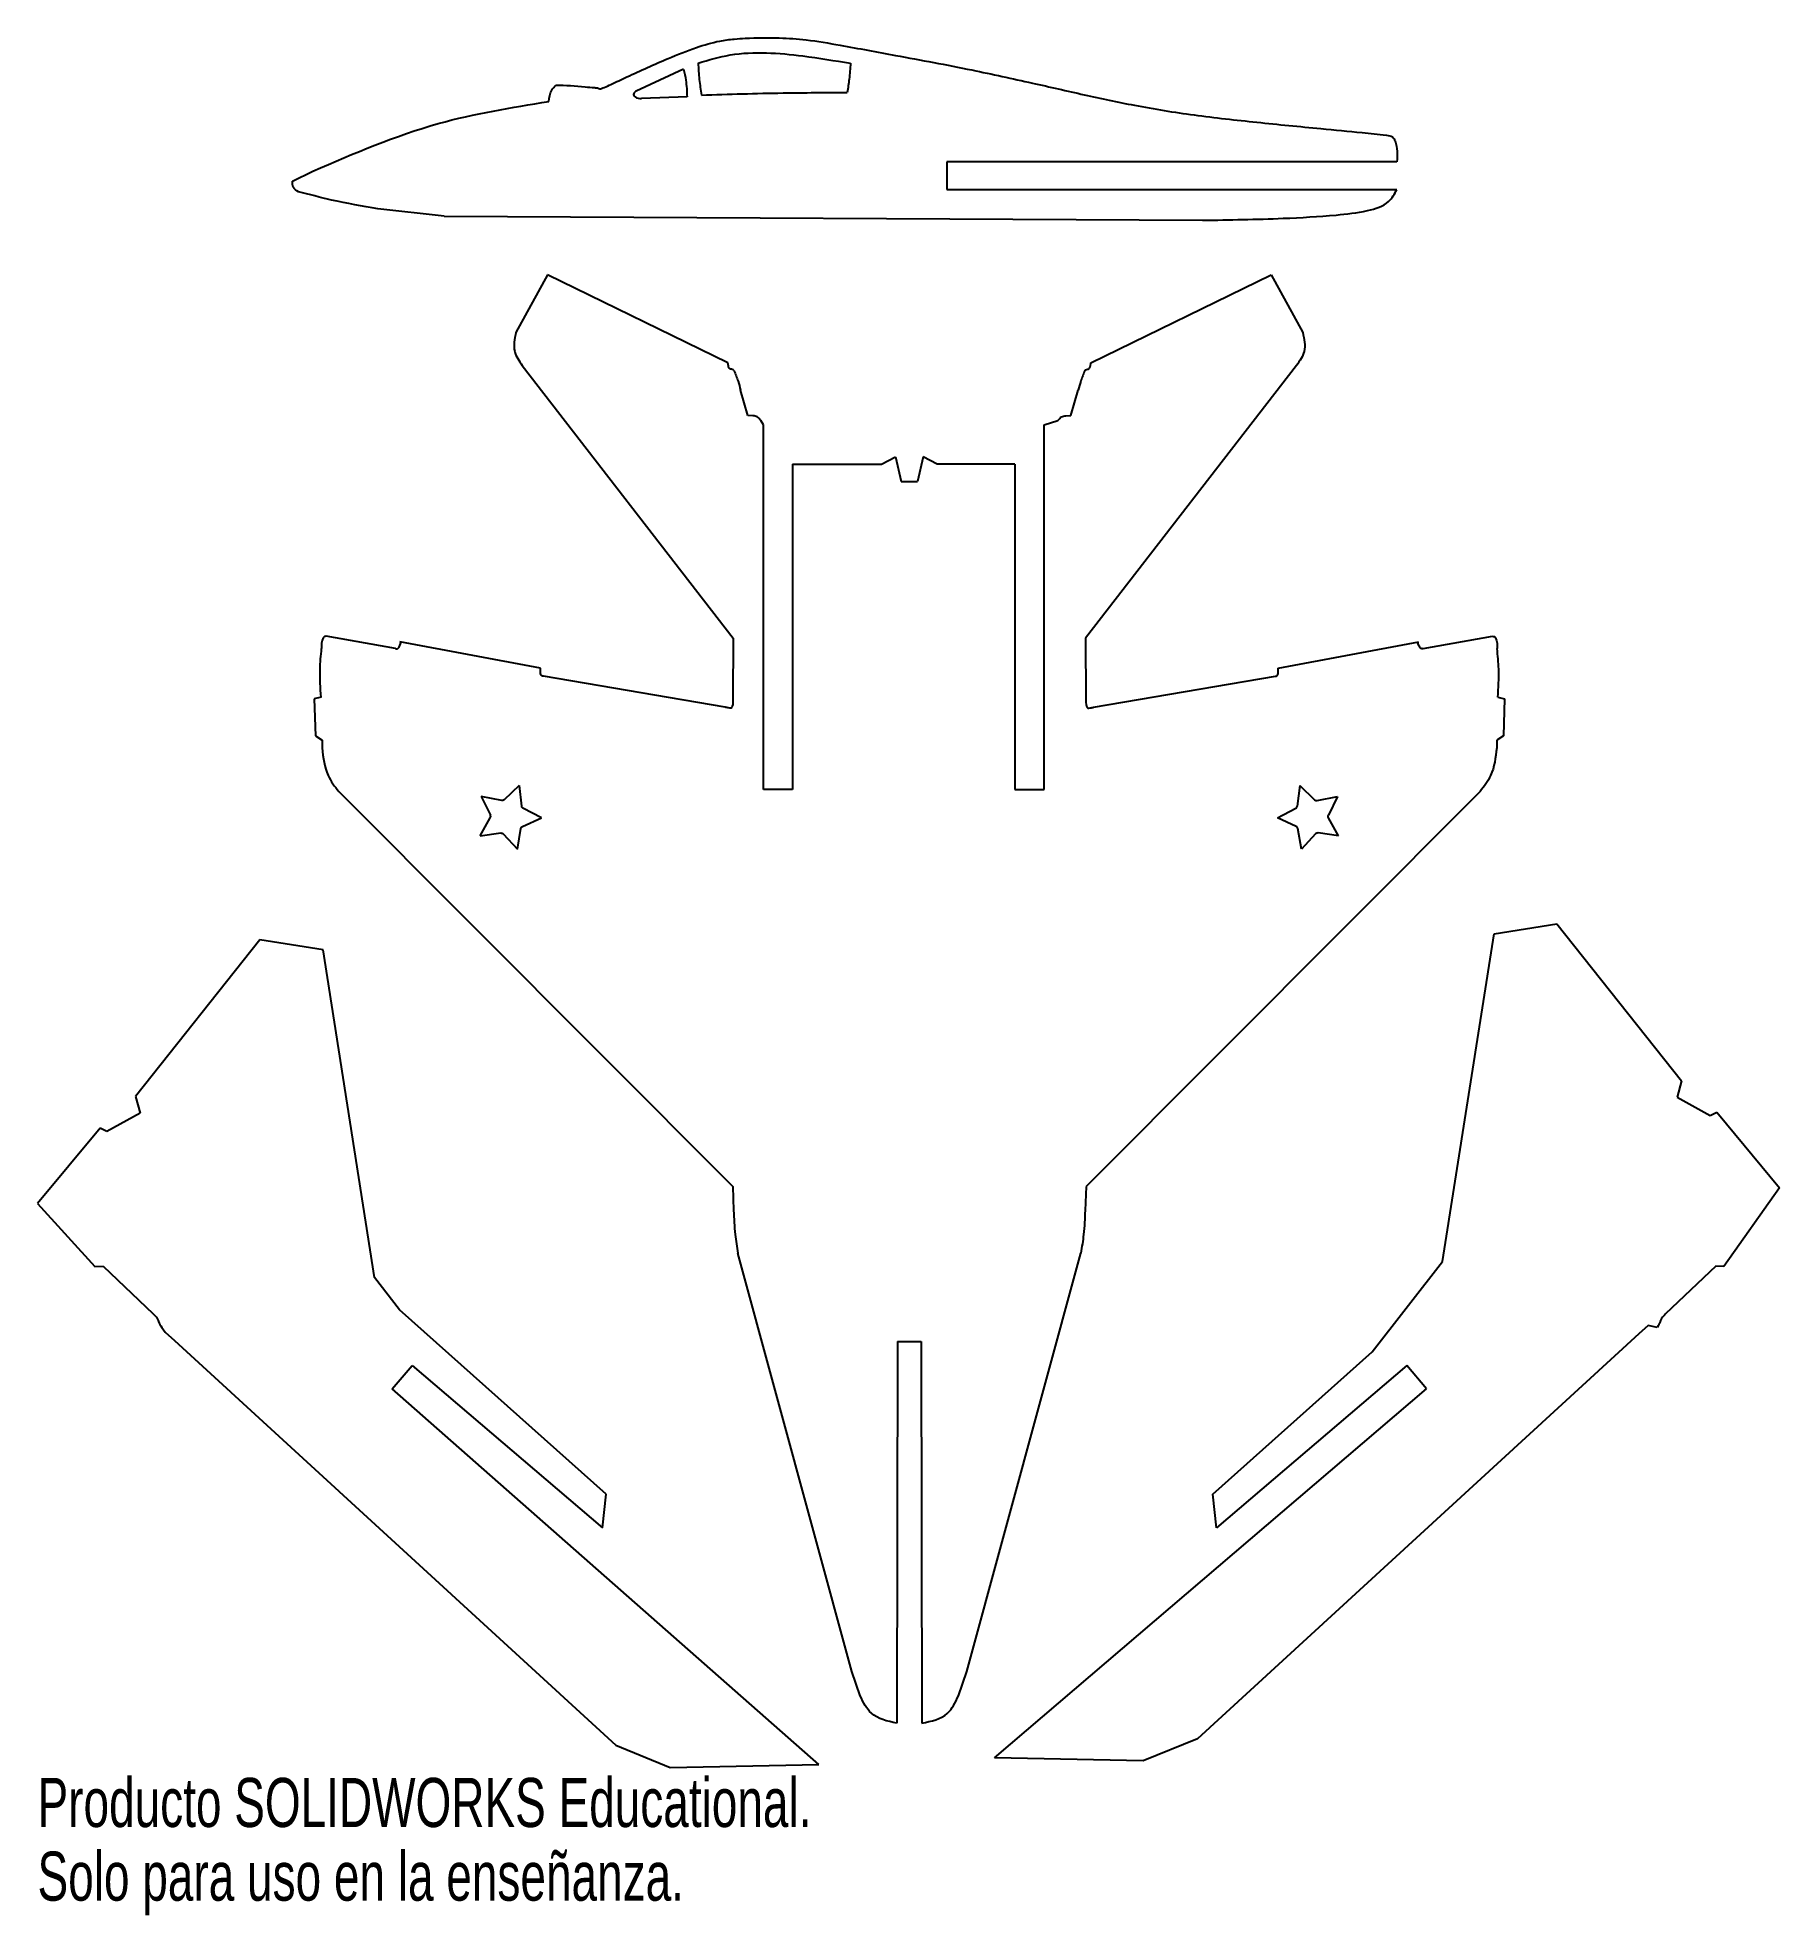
# Model space of a CAD drawing. Header units: millimetres. Extents: x -87 to 85, y -108 to 77.
import ezdxf

# ---------------------------------------------------------------- set-up
doc = ezdxf.new("R2010")
doc.units = ezdxf.units.MM
doc.styles.add('SLDTEXTSTYLE0', font='TXT', dxfattribs={"width": 0.7})

msp = doc.modelspace()

# ---------------------------------------------------------------- linework, layer by layer
at = {"color": 7, "linetype": 'Continuous'}
for p, q in [((-22.96, 73.98), (-27.63, 71.82)), ((-22.61, 71.25), (-27.1, 71.08)), ((47.27, 64.84), (2.96, 64.84)), ((2.96, 64.84), (2.96, 62.14)), ((-61.45, 62.96), (-59.45, 63.95)), ((2.96, 62.14), (47.27, 62.13)), ((-46.54, 59.52), (-53.05, 60.21)), ((-46.54, 59.52), (28.15, 59.1)), ((-36.35, 53.72), (-39.46, 48.06)), ((-18.59, 45.06), (-36.35, 53.72)), ((17.15, 45.06), (34.9, 53.72)), ((34.9, 53.72), (38.01, 48.06)), ((-38.84, 44.82), (-18.07, 17.96)), ((-18.54, 44.74), (-18.59, 45.06)), ((37.4, 44.82), (16.63, 17.96)), ((17.1, 44.74), (17.15, 45.06)), ((-16.63, 39.9), (-17.34, 42.39)), ((15.19, 39.9), (15.9, 42.39)), ((-16.12, 39.86), (-16.63, 39.9)), ((-15.1, 38.97), (-15.35, 39.39)), ((-15.1, 3.07), (-15.1, 38.97)), ((12.54, 38.97), (13.91, 39.39)), ((12.54, 3.07), (12.54, 38.97)), ((14.68, 39.86), (15.19, 39.9)), ((-3.47, 35.09), (-2.09, 35.81)), ((-2.09, 35.81), (-1.53, 33.38)), ((0.65, 35.81), (0.09, 33.38)), ((2.03, 35.09), (0.65, 35.81)), ((-12.22, 35.09), (-12.22, 3.07)), ((-12.22, 35.09), (-3.47, 35.09)), ((-1.53, 33.38), (0.09, 33.38)), ((9.66, 35.09), (2.03, 35.09)), ((9.66, 35.09), (9.66, 3.07)), ((-51.31, 16.95), (-58.14, 18.15)), ((-37.04, 15.01), (-50.88, 17.6)), ((-50.88, 17.26), (-50.76, 17.58)), ((-18.07, 17.96), (-18.1, 11.97)), ((16.63, 17.96), (16.66, 11.97)), ((35.6, 15.01), (49.43, 17.6)), ((49.44, 17.26), (49.32, 17.58)), ((49.87, 16.95), (56.7, 18.15)), ((-37.04, 14.68), (-37.04, 15.01)), ((35.6, 14.68), (35.6, 15.01)), ((-18.86, 11.16), (-36.76, 14.23)), ((17.42, 11.16), (35.31, 14.23)), ((-58.65, 12.15), (-59.31, 11.98)), ((-59.31, 11.98), (-59.2, 8.36)), ((57.21, 12.15), (57.87, 11.98)), ((57.87, 11.98), (57.76, 8.36)), ((-59.2, 8.36), (-58.54, 7.92)), ((-58.54, 7.92), (-58.54, 7.16)), ((57.76, 8.36), (57.1, 7.92)), ((57.1, 7.92), (57.1, 7.16)), ((-56.91, 2.87), (-18.11, -36)), ((-40.86, 1.98), (-42.88, 2.38)), ((-42.88, 2.38), (-41.97, 0.54)), ((-39.15, 3.48), (-40.62, 2.05)), ((-39.15, 3.48), (-38.91, 1.44)), ((-12.22, 3.07), (-15.1, 3.07)), ((9.66, 3.07), (12.54, 3.07)), ((55.47, 2.87), (16.67, -36)), ((37.71, 3.48), (37.47, 1.44)), ((37.71, 3.48), (39.18, 2.05)), ((39.42, 1.98), (41.43, 2.38)), ((41.43, 2.38), (40.53, 0.54)), ((-42.98, -1.5), (-41.98, 0.29)), ((-38.82, -0.58), (-36.95, 0.27)), ((-36.95, 0.27), (-38.77, 1.23)), ((35.51, 0.27), (37.32, 1.23)), ((37.37, -0.58), (35.51, 0.27)), ((41.54, -1.5), (40.53, 0.29)), ((-42.98, -1.5), (-40.95, -1.21)), ((-40.71, -1.3), (-39.32, -2.8)), ((-39.32, -2.8), (-38.97, -0.78)), ((37.88, -2.8), (37.53, -0.78)), ((39.27, -1.3), (37.88, -2.8)), ((41.54, -1.5), (39.51, -1.21)), ((56.84, -11.15), (63.04, -10.16)), ((63.04, -10.16), (75.3, -25.6)), ((-64.66, -11.72), (-76.92, -27.16)), ((-58.45, -12.71), (-64.66, -11.72)), ((-53.39, -44.97), (-58.45, -12.71)), ((51.77, -43.4), (56.84, -11.15)), ((75.3, -25.6), (74.86, -27.22)), ((-76.92, -27.16), (-76.47, -28.79)), ((74.86, -27.22), (78.13, -29.01)), ((-76.47, -28.79), (-79.74, -30.58)), ((78.13, -29.01), (78.78, -28.69)), ((78.78, -28.69), (84.94, -36.13)), ((-80.4, -30.25), (-86.56, -37.69)), ((-79.74, -30.58), (-80.4, -30.25)), ((-18.11, -36), (-18.03, -38.37)), ((16.67, -36), (16.58, -38.37)), ((84.94, -36.13), (79.47, -43.87)), ((-86.56, -37.69), (-80.91, -43.87)), ((-80.91, -43.87), (-80.11, -43.84)), ((-80.11, -43.84), (-75.16, -48.55)), ((-6.38, -83.76), (-17.61, -42.57)), ((4.94, -83.76), (16.16, -42.57)), ((44.84, -52.28), (51.77, -43.4)), ((78.67, -43.84), (73.72, -48.55)), ((79.47, -43.87), (78.67, -43.84)), ((-50.91, -48.15), (-53.39, -44.97)), ((-74.33, -49.88), (-74.01, -50.35)), ((-30.58, -66.28), (-50.91, -48.15)), ((72.02, -49.7), (71.09, -50.51)), ((72.89, -49.88), (72.02, -49.7)), ((-74.01, -50.35), (-73.08, -51.16)), ((-73.08, -51.16), (-29.63, -91.01)), ((-1.9, -51.26), (-1.97, -88.84)), ((-1.9, -51.26), (0.43, -51.26)), ((0.43, -51.26), (0.51, -88.84)), ((71.09, -50.51), (27.63, -90.36)), ((29.14, -66.29), (44.84, -52.28)), ((-51.63, -55.92), (-49.69, -53.63)), ((-49.69, -53.63), (-30.95, -69.59)), ((48.25, -53.64), (29.51, -69.59)), ((50.19, -55.92), (48.25, -53.64)), ((-9.65, -92.89), (-51.63, -55.92)), ((7.65, -92.24), (50.19, -55.92)), ((-30.95, -69.59), (-30.58, -66.28)), ((29.51, -69.59), (29.14, -66.29)), ((-5.56, -86.14), (-6.38, -83.76)), ((4.11, -86.14), (4.94, -83.76)), ((27.63, -90.36), (22.28, -92.55)), ((-29.63, -91.01), (-24.27, -93.2)), ((22.28, -92.55), (7.65, -92.24)), ((-24.27, -93.2), (-9.65, -92.89))]:
    msp.add_line(p, q, dxfattribs=at)
for points, knots in [([(-35.52, 72.41), (-34.56, 72.38), (-33.28, 72.34), (-31.91, 72.15), (-31.41, 72.15), (-31.21, 72.02), (-31, 72.09), (-30.64, 72.22), (-29.8, 72.61), (-27.73, 73.59), (-24.94, 74.86), (-21.89, 76.07), (-19.71, 76.73), (-18.08, 76.94), (-16.13, 77.07), (-13.76, 77.09), (-10.63, 76.89), (-6.83, 76.21), (-3.9, 75.67), (-2.09, 75.33)], [0, 0, 0, 0, 0.083293, 0.110753, 0.12072, 0.125706, 0.130671, 0.138372, 0.159849, 0.209965, 0.338812, 0.425264, 0.494607, 0.5362, 0.567606, 0.664668, 0.741541, 0.839753, 1, 1, 1, 1]), ([(-22.96, 73.98), (-22.87, 73.62), (-22.67, 72.72), (-22.63, 71.8), (-22.61, 71.25)], [0, 0, 0, 0, 0.404957, 1, 1, 1, 1]), ([(-21.52, 74.57), (-20.48, 74.88), (-18.29, 75.54), (-14.78, 75.65), (-10.82, 75.28), (-8.08, 74.81), (-6.51, 74.55)], [0, 0, 0, 0, 0.214787, 0.449865, 0.687069, 1, 1, 1, 1]), ([(-21.52, 74.57), (-21.49, 74.03), (-21.44, 72.98), (-21.27, 71.93), (-21.19, 71.42)], [0, 0, 0, 0, 0.510039, 1, 1, 1, 1]), ([(-6.51, 74.55), (-6.55, 74.03), (-6.62, 73.07), (-6.77, 72.11), (-6.84, 71.67)], [0, 0, 0, 0, 0.5387406, 1, 1, 1, 1]), ([(-2.09, 75.33), (0.42, 74.87), (4.93, 74.03), (11.11, 72.68), (16.43, 71.46), (21.72, 70.32), (27.39, 69.4), (33.54, 68.74), (39.02, 68.19), (43.34, 67.8), (45.6, 67.55), (46.86, 67.4), (47.38, 66.4), (47.32, 65.54), (47.27, 64.84)], [0, 0, 0, 0, 0.146735, 0.26356, 0.363749, 0.460522, 0.57449, 0.693712, 0.815204, 0.892961, 0.939465, 0.951198, 0.960137, 1, 1, 1, 1]), ([(-36.21, 70.8), (-36.16, 71.19), (-36.09, 71.8), (-35.67, 72.25), (-35.52, 72.41)], [0, 0, 0, 0, 0.630479, 1, 1, 1, 1]), ([(-59.45, 63.95), (-55.39, 65.69), (-47.91, 68.91), (-39.88, 70.2), (-36.21, 70.8)], [0, 0, 0, 0, 0.542736, 1, 1, 1, 1]), ([(-27.63, 71.82), (-27.73, 71.74), (-27.87, 71.63), (-27.88, 71.37), (-27.61, 71.12), (-27.32, 71.1), (-27.1, 71.08)], [0, 0, 0, 0, 0.247918, 0.378025, 0.52554, 1, 1, 1, 1]), ([(-21.19, 71.42), (-18.51, 71.51), (-13.73, 71.66), (-8.95, 71.67), (-6.84, 71.67)], [0, 0, 0, 0, 0.559949, 1, 1, 1, 1]), ([(-60.88, 61.91), (-61.09, 62.04), (-61.48, 62.28), (-61.46, 62.74), (-61.45, 62.96)], [0, 0, 0, 0, 0.519391, 1, 1, 1, 1]), ([(-53.05, 60.21), (-54.57, 60.48), (-57.21, 60.95), (-59.8, 61.63), (-60.88, 61.91)], [0, 0, 0, 0, 0.5796813, 1, 1, 1, 1]), ([(28.15, 59.1), (30.79, 59.14), (35.17, 59.22), (40.63, 59.52), (44.07, 59.91), (46.43, 60.59), (47.04, 61.7), (47.27, 62.13)], [0, 0, 0, 0, 0.397, 0.658253, 0.815359, 0.928246, 1, 1, 1, 1]), ([(-39.46, 48.06), (-39.59, 47.41), (-39.83, 46.24), (-39.15, 45.26), (-38.84, 44.82)], [0, 0, 0, 0, 0.545564, 1, 1, 1, 1]), ([(38.01, 48.06), (38.15, 47.41), (38.39, 46.24), (37.71, 45.26), (37.4, 44.82)], [0, 0, 0, 0, 0.545564, 1, 1, 1, 1]), ([(-18.46, 44.55), (-18.48, 44.58), (-18.52, 44.64), (-18.53, 44.71), (-18.54, 44.74)], [0, 0, 0, 0, 0.556663, 1, 1, 1, 1]), ([(-17.99, 44.32), (-18.05, 44.36), (-18.14, 44.44), (-18.34, 44.42), (-18.42, 44.5), (-18.46, 44.55)], [0, 0, 0, 0, 0.380861, 0.665823, 1, 1, 1, 1]), ([(16.55, 44.32), (16.6, 44.36), (16.7, 44.44), (16.89, 44.42), (16.98, 44.5), (17.02, 44.55)], [0, 0, 0, 0, 0.380869, 0.665828, 1, 1, 1, 1]), ([(17.02, 44.55), (17.04, 44.58), (17.08, 44.64), (17.09, 44.71), (17.1, 44.74)], [0, 0, 0, 0, 0.556657, 1, 1, 1, 1]), ([(-17.99, 44.32), (-17.85, 43.97), (-17.6, 43.34), (-17.42, 42.68), (-17.34, 42.39)], [0, 0, 0, 0, 0.559542, 1, 1, 1, 1]), ([(16.55, 44.32), (16.41, 43.97), (16.16, 43.34), (15.98, 42.68), (15.9, 42.39)], [0, 0, 0, 0, 0.559542, 1, 1, 1, 1]), ([(-15.35, 39.39), (-15.46, 39.53), (-15.65, 39.79), (-15.97, 39.84), (-16.12, 39.86)], [0, 0, 0, 0, 0.544154, 1, 1, 1, 1]), ([(13.91, 39.39), (14.02, 39.53), (14.21, 39.79), (14.53, 39.84), (14.68, 39.86)], [0, 0, 0, 0, 0.544155, 1, 1, 1, 1]), ([(-58.65, 12.15), (-58.71, 13.07), (-58.81, 14.67), (-58.66, 16.26), (-58.59, 16.94)], [0, 0, 0, 0, 0.576286, 1, 1, 1, 1]), ([(-58.14, 18.15), (-58.2, 18.15), (-58.32, 18.14), (-58.63, 17.74), (-58.61, 17.31), (-58.59, 16.94)], [0, 0, 0, 0, 0.123034, 0.240345, 1, 1, 1, 1]), ([(-51.31, 16.95), (-51.26, 16.93), (-51.18, 16.91), (-51, 17), (-50.93, 17.15), (-50.88, 17.26)], [0, 0, 0, 0, 0.250451, 0.383337, 1, 1, 1, 1]), ([(49.87, 16.95), (49.82, 16.93), (49.74, 16.91), (49.56, 17), (49.49, 17.15), (49.44, 17.26)], [0, 0, 0, 0, 0.250458, 0.383343, 1, 1, 1, 1]), ([(56.7, 18.15), (56.76, 18.15), (56.88, 18.14), (57.18, 17.74), (57.16, 17.31), (57.15, 16.94)], [0, 0, 0, 0, 0.123031, 0.240342, 1, 1, 1, 1]), ([(57.21, 12.15), (57.27, 13.07), (57.37, 14.67), (57.21, 16.26), (57.15, 16.94)], [0, 0, 0, 0, 0.576286, 1, 1, 1, 1]), ([(-36.76, 14.23), (-36.81, 14.23), (-36.89, 14.24), (-37.03, 14.4), (-37.04, 14.55), (-37.04, 14.68)], [0, 0, 0, 0, 0.250512, 0.383387, 1, 1, 1, 1]), ([(35.31, 14.23), (35.37, 14.23), (35.45, 14.24), (35.59, 14.4), (35.59, 14.55), (35.6, 14.68)], [0, 0, 0, 0, 0.250505, 0.383381, 1, 1, 1, 1]), ([(-18.1, 11.97), (-18.09, 11.74), (-18.07, 11.44), (-18.26, 11.02), (-18.57, 11.12), (-18.75, 11.15), (-18.86, 11.16)], [0, 0, 0, 0, 0.459344, 0.61631, 0.772215, 1, 1, 1, 1]), ([(16.66, 11.97), (16.64, 11.74), (16.63, 11.44), (16.82, 11.02), (17.12, 11.12), (17.31, 11.15), (17.42, 11.16)], [0, 0, 0, 0, 0.459344, 0.61631, 0.772215, 1, 1, 1, 1]), ([(-58.54, 7.16), (-58.44, 6.21), (-58.26, 4.63), (-57.3, 3.38), (-56.91, 2.87)], [0, 0, 0, 0, 0.594997, 1, 1, 1, 1]), ([(57.1, 7.16), (56.99, 6.21), (56.82, 4.63), (55.86, 3.38), (55.47, 2.87)], [0, 0, 0, 0, 0.594997, 1, 1, 1, 1]), ([(-40.62, 2.05), (-40.66, 2.02), (-40.73, 1.97), (-40.82, 1.98), (-40.86, 1.98)], [0, 0, 0, 0, 0.556706, 1, 1, 1, 1]), ([(39.18, 2.05), (39.22, 2.02), (39.29, 1.97), (39.38, 1.98), (39.42, 1.98)], [0, 0, 0, 0, 0.556697, 1, 1, 1, 1]), ([(-41.98, 0.29), (-41.96, 0.33), (-41.93, 0.42), (-41.96, 0.5), (-41.97, 0.54)], [0, 0, 0, 0, 0.553477, 1, 1, 1, 1]), ([(-38.77, 1.23), (-38.81, 1.26), (-38.88, 1.32), (-38.9, 1.4), (-38.91, 1.44)], [0, 0, 0, 0, 0.545107, 1, 1, 1, 1]), ([(37.32, 1.23), (37.36, 1.26), (37.44, 1.32), (37.46, 1.4), (37.47, 1.44)], [0, 0, 0, 0, 0.545137, 1, 1, 1, 1]), ([(40.53, 0.29), (40.52, 0.33), (40.48, 0.42), (40.51, 0.5), (40.53, 0.54)], [0, 0, 0, 0, 0.55348, 1, 1, 1, 1]), ([(-40.95, -1.21), (-40.9, -1.21), (-40.81, -1.21), (-40.74, -1.27), (-40.71, -1.3)], [0, 0, 0, 0, 0.567232, 1, 1, 1, 1]), ([(-38.97, -0.78), (-38.95, -0.73), (-38.93, -0.65), (-38.85, -0.6), (-38.82, -0.58)], [0, 0, 0, 0, 0.578465, 1, 1, 1, 1]), ([(37.53, -0.78), (37.51, -0.73), (37.48, -0.65), (37.41, -0.6), (37.37, -0.58)], [0, 0, 0, 0, 0.578469, 1, 1, 1, 1]), ([(39.51, -1.21), (39.46, -1.21), (39.37, -1.21), (39.3, -1.27), (39.27, -1.3)], [0, 0, 0, 0, 0.567242, 1, 1, 1, 1]), ([(-18.03, -38.37), (-17.99, -39.16), (-17.94, -40.57), (-17.71, -41.96), (-17.61, -42.57)], [0, 0, 0, 0, 0.56005, 1, 1, 1, 1]), ([(16.58, -38.37), (16.55, -39.16), (16.49, -40.57), (16.26, -41.96), (16.16, -42.57)], [0, 0, 0, 0, 0.56005, 1, 1, 1, 1]), ([(-75.16, -48.55), (-75.02, -48.69), (-74.85, -48.87), (-74.69, -49.13), (-74.63, -49.46), (-74.46, -49.69), (-74.33, -49.88)], [0, 0, 0, 0, 0.366695, 0.465581, 0.570491, 1, 1, 1, 1]), ([(73.72, -48.55), (73.58, -48.69), (73.41, -48.87), (73.25, -49.13), (73.18, -49.46), (73.02, -49.69), (72.89, -49.88)], [0, 0, 0, 0, 0.366697, 0.465582, 0.570492, 1, 1, 1, 1]), ([(-1.97, -88.84), (-2.9, -88.63), (-4.54, -88.27), (-5.25, -86.79), (-5.56, -86.14)], [0, 0, 0, 0, 0.567115, 1, 1, 1, 1]), ([(0.51, -88.84), (1.44, -88.64), (3.09, -88.28), (3.81, -86.79), (4.11, -86.14)], [0, 0, 0, 0, 0.567365, 1, 1, 1, 1])]:
    msp.add_open_spline(points, degree=3, knots=knots, dxfattribs=at)

# ---------------------------------------------------------------- texts
at = {"color": 7, "linetype": 'Continuous', "char_height": 4.8336, "attachment_point": 1, "style": 'SLDTEXTSTYLE0'}
for s, insert in [('Producto SOLIDWORKS Educational.', (-86.56, -94.22)), ('Solo para uso en la enseñanza.', (-86.56, -101.47))]:
    msp.add_mtext(s, dxfattribs=dict(at, insert=insert))

doc.saveas('drawing.dxf')
